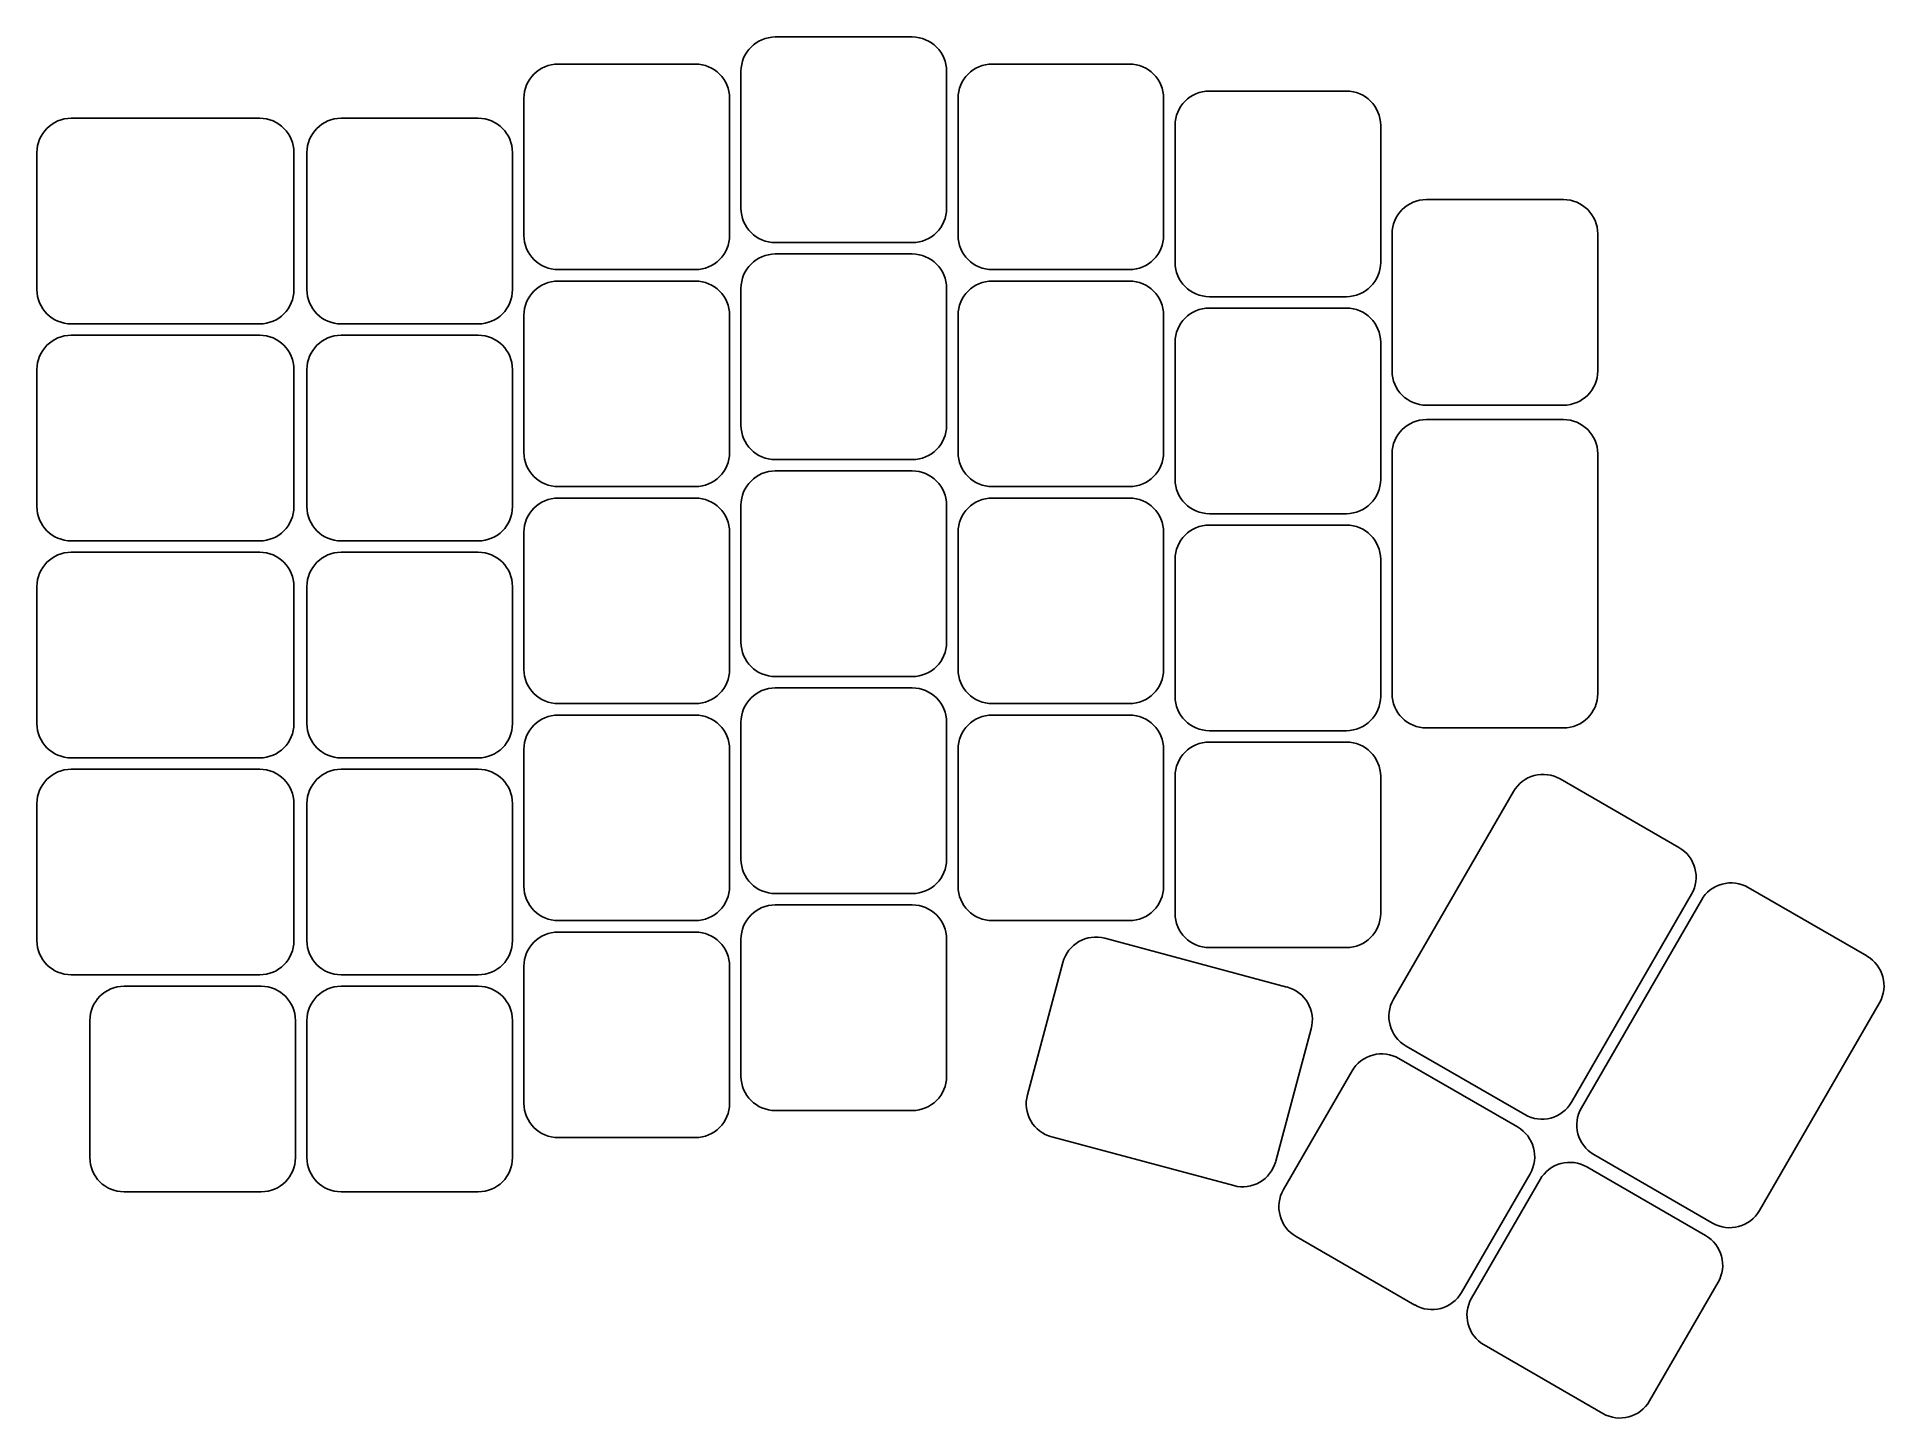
# Model space of a CAD drawing. Header units: millimetres. Extents: x 139 to 300, y -179 to -58.
import ezdxf

# ---------------------------------------------------------------- set-up
doc = ezdxf.new("R2010")
doc.units = ezdxf.units.MM

msp = doc.modelspace()

# ---------------------------------------------------------------- linework, layer by layer
at = {"linetype": 'CONTINUOUS'}
for p, q in [((215.38, -57.88), (203.38, -57.88)), ((196.38, -60.25), (184.38, -60.25)), ((200.38, -60.88), (200.38, -72.88)), ((218.38, -72.88), (218.38, -60.88)), ((234.38, -60.25), (222.38, -60.25)), ((253.38, -62.62), (241.38, -62.62)), ((181.38, -63.25), (181.38, -75.25)), ((199.38, -75.25), (199.38, -63.25)), ((219.38, -63.25), (219.38, -75.25)), ((237.38, -75.25), (237.38, -63.25)), ((158.25, -65), (141.75, -65)), ((177.38, -65), (165.38, -65)), ((238.38, -65.62), (238.38, -77.62)), ((256.38, -77.62), (256.38, -65.62)), ((138.75, -68), (138.75, -80)), ((161.25, -80), (161.25, -68)), ((162.38, -68), (162.38, -80)), ((180.38, -80), (180.38, -68)), ((272.38, -72.12), (260.38, -72.12)), ((203.38, -75.88), (215.38, -75.88)), ((257.38, -75.12), (257.38, -87.12)), ((275.38, -87.12), (275.38, -75.12)), ((215.38, -76.88), (203.38, -76.88)), ((184.38, -78.25), (196.38, -78.25)), ((222.38, -78.25), (234.38, -78.25)), ((196.38, -79.25), (184.38, -79.25)), ((200.38, -79.88), (200.38, -91.88)), ((218.38, -91.88), (218.38, -79.88)), ((234.38, -79.25), (222.38, -79.25)), ((241.38, -80.62), (253.38, -80.62)), ((181.38, -82.25), (181.38, -94.25)), ((199.38, -94.25), (199.38, -82.25)), ((219.38, -82.25), (219.38, -94.25)), ((237.38, -94.25), (237.38, -82.25)), ((253.38, -81.62), (241.38, -81.62)), ((141.75, -83), (158.25, -83)), ((158.25, -84), (141.75, -84)), ((165.38, -83), (177.38, -83)), ((177.38, -84), (165.38, -84)), ((238.38, -84.62), (238.38, -96.62)), ((256.38, -96.62), (256.38, -84.62)), ((138.75, -87), (138.75, -99)), ((161.25, -99), (161.25, -87)), ((162.38, -87), (162.38, -99)), ((180.38, -99), (180.38, -87)), ((260.38, -90.12), (272.38, -90.12)), ((272.38, -91.38), (260.38, -91.38)), ((203.38, -94.88), (215.38, -94.88)), ((257.38, -94.38), (257.38, -115.38)), ((275.38, -115.38), (275.38, -94.38)), ((215.38, -95.88), (203.38, -95.88)), ((184.38, -97.25), (196.38, -97.25)), ((196.38, -98.25), (184.38, -98.25)), ((222.38, -97.25), (234.38, -97.25)), ((234.38, -98.25), (222.38, -98.25)), ((200.38, -98.88), (200.38, -110.88)), ((218.38, -110.88), (218.38, -98.88)), ((241.38, -99.62), (253.38, -99.62)), ((181.38, -101.25), (181.38, -113.25)), ((199.38, -113.25), (199.38, -101.25)), ((219.38, -101.25), (219.38, -113.25)), ((237.38, -113.25), (237.38, -101.25)), ((253.38, -100.62), (241.38, -100.62)), ((141.75, -102), (158.25, -102)), ((158.25, -103), (141.75, -103)), ((165.38, -102), (177.38, -102)), ((177.38, -103), (165.38, -103)), ((238.38, -103.62), (238.38, -115.62)), ((256.38, -115.62), (256.38, -103.62)), ((138.75, -106), (138.75, -118)), ((161.25, -118), (161.25, -106)), ((162.38, -106), (162.38, -118)), ((180.38, -118), (180.38, -106)), ((203.38, -113.88), (215.38, -113.88)), ((184.38, -116.25), (196.38, -116.25)), ((215.38, -114.88), (203.38, -114.88)), ((222.38, -116.25), (234.38, -116.25)), ((196.38, -117.25), (184.38, -117.25)), ((200.38, -117.88), (200.38, -129.88)), ((218.38, -129.88), (218.38, -117.88)), ((234.38, -117.25), (222.38, -117.25)), ((241.38, -118.62), (253.38, -118.62)), ((253.38, -119.62), (241.38, -119.62)), ((260.38, -118.38), (272.38, -118.38)), ((141.75, -121), (158.25, -121)), ((165.38, -121), (177.38, -121)), ((181.38, -120.25), (181.38, -132.25)), ((199.38, -132.25), (199.38, -120.25)), ((219.38, -120.25), (219.38, -132.25)), ((237.38, -132.25), (237.38, -120.25)), ((158.25, -122), (141.75, -122)), ((177.38, -122), (165.38, -122)), ((238.38, -122.62), (238.38, -134.62)), ((256.38, -134.62), (256.38, -122.62)), ((282.49, -128.85), (272.1, -122.85)), ((268, -123.95), (257.5, -142.14)), ((138.75, -125), (138.75, -137)), ((161.25, -137), (161.25, -125)), ((162.38, -125), (162.38, -137)), ((180.38, -137), (180.38, -125)), ((298.94, -138.35), (288.55, -132.35)), ((203.38, -132.88), (215.38, -132.88)), ((215.38, -133.88), (203.38, -133.88)), ((273.09, -151.14), (283.59, -132.95)), ((284.45, -133.45), (273.95, -151.64)), ((184.38, -135.25), (196.38, -135.25)), ((222.38, -135.25), (234.38, -135.25)), ((196.38, -136.25), (184.38, -136.25)), ((200.38, -136.88), (200.38, -148.88)), ((218.38, -148.88), (218.38, -136.88)), ((248.17, -141.07), (232.24, -136.8)), ((228.56, -138.92), (225.46, -150.51)), ((241.38, -137.62), (253.38, -137.62)), ((141.75, -140), (158.25, -140)), ((165.38, -140), (177.38, -140)), ((181.38, -139.25), (181.38, -151.25)), ((199.38, -151.25), (199.38, -139.25)), ((158.38, -141), (146.38, -141)), ((177.38, -141), (165.38, -141)), ((289.54, -160.64), (300.04, -142.45)), ((143.38, -144), (143.38, -156)), ((161.38, -156), (161.38, -144)), ((162.38, -144), (162.38, -156)), ((180.38, -156), (180.38, -144)), ((247.19, -156.33), (250.29, -144.74)), ((258.6, -146.24), (268.99, -152.24)), ((253.87, -148.42), (247.87, -158.81)), ((268.36, -153.32), (257.97, -147.32)), ((203.38, -151.88), (215.38, -151.88)), ((184.38, -154.25), (196.38, -154.25)), ((227.58, -154.18), (243.51, -158.45)), ((284.82, -162.82), (274.43, -156.82)), ((275.05, -155.74), (285.44, -161.74)), ((263.46, -167.81), (269.46, -157.42)), ((270.33, -157.92), (264.33, -168.31)), ((146.38, -159), (158.38, -159)), ((165.38, -159), (177.38, -159)), ((248.97, -162.91), (259.36, -168.91)), ((279.92, -177.31), (285.92, -166.92)), ((265.43, -172.41), (275.82, -178.41))]:
    msp.add_line(p, q, dxfattribs=at)
for centre, start, end in [((203.38, -60.88), 90, 180), ((215.38, -60.88), 0, 90), ((184.38, -63.25), 90, 180), ((196.38, -63.25), 0, 90), ((222.38, -63.25), 90, 180), ((234.38, -63.25), 0, 90), ((241.38, -65.62), 90, 180), ((253.38, -65.62), 0, 90), ((141.75, -68), 90, 180), ((158.25, -68), 0, 90), ((165.38, -68), 90, 180), ((177.38, -68), 0, 90), ((260.38, -75.12), 90, 180), ((272.38, -75.12), 0, 90), ((203.38, -72.88), 180, 270), ((215.38, -72.88), 270, 0), ((184.38, -75.25), 180, 270), ((196.38, -75.25), 270, 0), ((222.38, -75.25), 180, 270), ((234.38, -75.25), 270, 0), ((203.38, -79.88), 90, 180), ((215.38, -79.88), 0, 90), ((241.38, -77.62), 180, 270), ((253.38, -77.62), 270, 0), ((141.75, -80), 180, 270), ((158.25, -80), 270, 0), ((165.38, -80), 180, 270), ((177.38, -80), 270, 0), ((184.38, -82.25), 90, 180), ((196.38, -82.25), 0, 90), ((222.38, -82.25), 90, 180), ((234.38, -82.25), 0, 90), ((241.38, -84.62), 90, 180), ((253.38, -84.62), 0, 90), ((141.75, -87), 90, 180), ((158.25, -87), 0, 90), ((165.38, -87), 90, 180), ((177.38, -87), 0, 90), ((260.38, -87.12), 180, 270), ((272.38, -87.12), 270, 0), ((203.38, -91.88), 180, 270), ((215.38, -91.88), 270, 0), ((260.38, -94.38), 90, 180), ((272.38, -94.38), 0, 90), ((184.38, -94.25), 180, 270), ((196.38, -94.25), 270, 0), ((222.38, -94.25), 180, 270), ((234.38, -94.25), 270, 0), ((203.38, -98.88), 90, 180), ((215.38, -98.88), 0, 90), ((241.38, -96.62), 180, 270), ((253.38, -96.62), 270, 0), ((184.38, -101.25), 90, 180), ((196.38, -101.25), 0, 90), ((222.38, -101.25), 90, 180), ((234.38, -101.25), 0, 90), ((141.75, -99), 180, 270), ((158.25, -99), 270, 0), ((165.38, -99), 180, 270), ((177.38, -99), 270, 0), ((241.38, -103.62), 90, 180), ((253.38, -103.62), 0, 90), ((141.75, -106), 90, 180), ((158.25, -106), 0, 90), ((165.38, -106), 90, 180), ((177.38, -106), 0, 90), ((203.38, -110.88), 180, 270), ((215.38, -110.88), 270, 0), ((184.38, -113.25), 180, 270), ((196.38, -113.25), 270, 0), ((222.38, -113.25), 180, 270), ((234.38, -113.25), 270, 0), ((203.38, -117.88), 90, 180), ((215.38, -117.88), 0, 90), ((241.38, -115.62), 180, 270), ((253.38, -115.62), 270, 0), ((260.38, -115.38), 180, 270), ((272.38, -115.38), 270, 0), ((141.75, -118), 180, 270), ((158.25, -118), 270, 0), ((165.38, -118), 180, 270), ((177.38, -118), 270, 0), ((184.38, -120.25), 90, 180), ((196.38, -120.25), 0, 90), ((222.38, -120.25), 90, 180), ((234.38, -120.25), 0, 90), ((241.38, -122.62), 90, 180), ((253.38, -122.62), 0, 90), ((141.75, -125), 90, 180), ((158.25, -125), 0, 90), ((165.38, -125), 90, 180), ((177.38, -125), 0, 90), ((270.6, -125.45), 60, 150), ((280.99, -131.45), 330, 60), ((203.38, -129.88), 180, 270), ((215.38, -129.88), 270, 0), ((184.38, -132.25), 180, 270), ((196.38, -132.25), 270, 0), ((222.38, -132.25), 180, 270), ((234.38, -132.25), 270, 0), ((287.05, -134.95), 60, 150), ((203.38, -136.88), 90, 180), ((215.38, -136.88), 0, 90), ((241.38, -134.62), 180, 270), ((253.38, -134.62), 270, 0), ((141.75, -137), 180, 270), ((158.25, -137), 270, 0), ((165.38, -137), 180, 270), ((177.38, -137), 270, 0), ((184.38, -139.25), 90, 180), ((196.38, -139.25), 0, 90), ((231.46, -139.69), 75, 165), ((297.44, -140.95), 330, 60), ((146.38, -144), 90, 180), ((158.38, -144), 0, 90), ((165.38, -144), 90, 180), ((177.38, -144), 0, 90), ((247.4, -143.96), 345, 75), ((260.1, -143.64), 150, 240), ((256.47, -149.92), 60, 150), ((203.38, -148.88), 180, 270), ((215.38, -148.88), 270, 0), ((184.38, -151.25), 180, 270), ((196.38, -151.25), 270, 0), ((228.35, -151.29), 165, 255), ((270.49, -149.64), 240, 330), ((276.55, -153.14), 150, 240), ((266.86, -155.92), 330, 60), ((146.38, -156), 180, 270), ((158.38, -156), 270, 0), ((165.38, -156), 180, 270), ((177.38, -156), 270, 0), ((244.29, -155.56), 255, 345), ((272.93, -159.42), 60, 150), ((250.47, -160.31), 150, 240), ((286.94, -159.14), 240, 330), ((283.32, -165.42), 330, 60), ((260.86, -166.31), 240, 330), ((266.93, -169.81), 150, 240), ((277.32, -175.81), 240, 330)]:
    msp.add_arc(centre, 3, start, end, dxfattribs=at)

doc.saveas('drawing.dxf')
